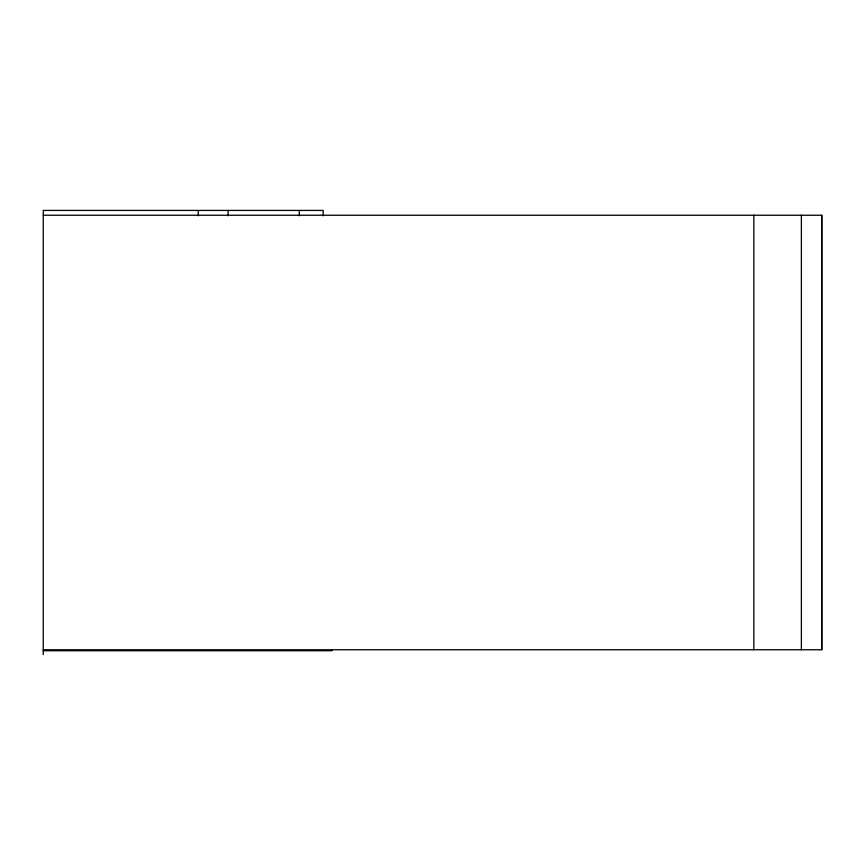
<?xml version="1.0" encoding="UTF-8"?>
<svg xmlns="http://www.w3.org/2000/svg" width="865" height="865" viewBox="0 0 865 865"><rect width="100%" height="100%" fill="white"/><g stroke="black" fill="none" stroke-linecap="round" stroke-linejoin="round"><path stroke-width="1.3" d="M43.25 649.756L821.75 649.756L821.75 215.244L43.25 215.244M43.25 650.75L331.933 650.75L331.933 649.756M821.75 215.244L821.75 649.756M801.379 215.244L801.379 649.756M753.858 215.244L753.858 649.756M323.164 215.828L323.164 210.433L43.25 210.433L43.25 654.567M299.29 210.433L299.29 215.828M228.111 210.433L228.111 215.828M198.269 210.433L198.269 215.828"/></g></svg>
